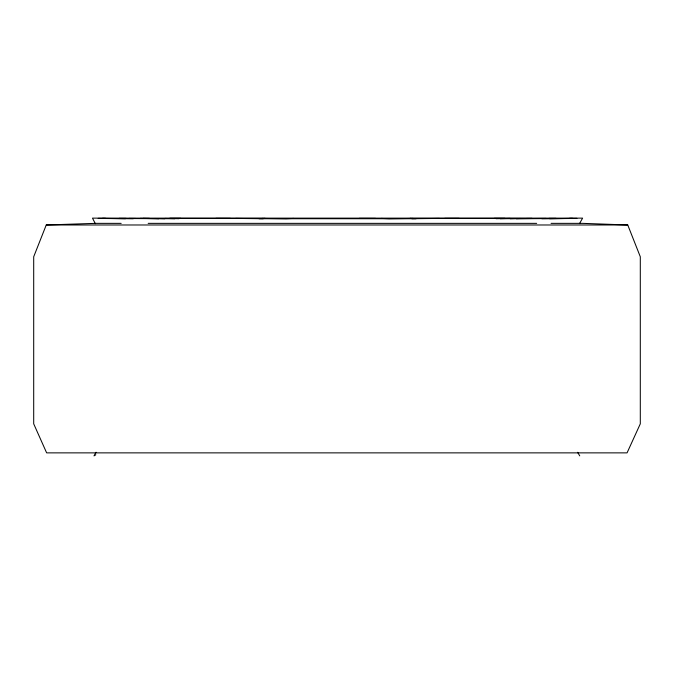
<?xml version="1.0" encoding="UTF-8"?>
<svg xmlns="http://www.w3.org/2000/svg" width="674" height="674" viewBox="0 0 674 674"><rect width="100%" height="100%" fill="white"/><g stroke="black" fill="none" stroke-linecap="round" stroke-linejoin="round"><path stroke-width="1.01" d="M121.168 223.355L95.632 223.355L46.245 224.981L33.7 256.769L33.7 423.828L46.641 452.869L627.064 452.869L640.3 423.828L640.3 256.769L627.755 224.981L582.648 223.355L551.062 223.355M96.053 452.229L93.998 455.868L95.801 454.815M579.505 223.608L582.614 218.132L92.481 218.132L95.354 223.692M258.976 218.721L416.119 218.721M285.498 218.755L293.805 218.418M516.36 218.747L576.893 218.427L549.588 218.696M496.013 218.696L510.201 218.418M264.25 218.469L265.168 218.427L170.033 218.368M390.052 218.705L413.095 218.427M411.831 218.721L439.423 218.418M541.829 218.713L573.161 218.418M500.209 218.721L546.125 218.418M510.176 218.713L520.336 218.477M149.603 218.384L142.939 218.427L148.752 218.469M526.343 218.469L532.157 218.427L494.269 218.368M102.684 218.384L105.633 218.368M168.896 218.384L180.826 218.368M548.906 218.384L556.067 218.368M505.062 218.368L409.927 218.427L410.845 218.469M444.68 218.384L459.205 218.368M148.179 223.355L536.673 223.355M46.245 224.981L627.755 224.981M359.217 218.368L375.57 218.384M215.891 218.368L230.424 218.384M119.028 218.368L126.19 218.384M569.463 218.368L572.411 218.384M128.97 218.418L135.71 218.46M101.934 218.418L133.275 218.713M235.673 218.418L263.264 218.721M262.009 218.427L285.043 218.705M140.293 218.384L158.744 218.747M164.894 218.418L179.082 218.696M381.29 218.418L389.597 218.755M154.767 218.477L164.919 218.713M174.886 218.721L98.202 218.427L125.507 218.696M577.626 452.296L579.741 455.868"/></g></svg>
